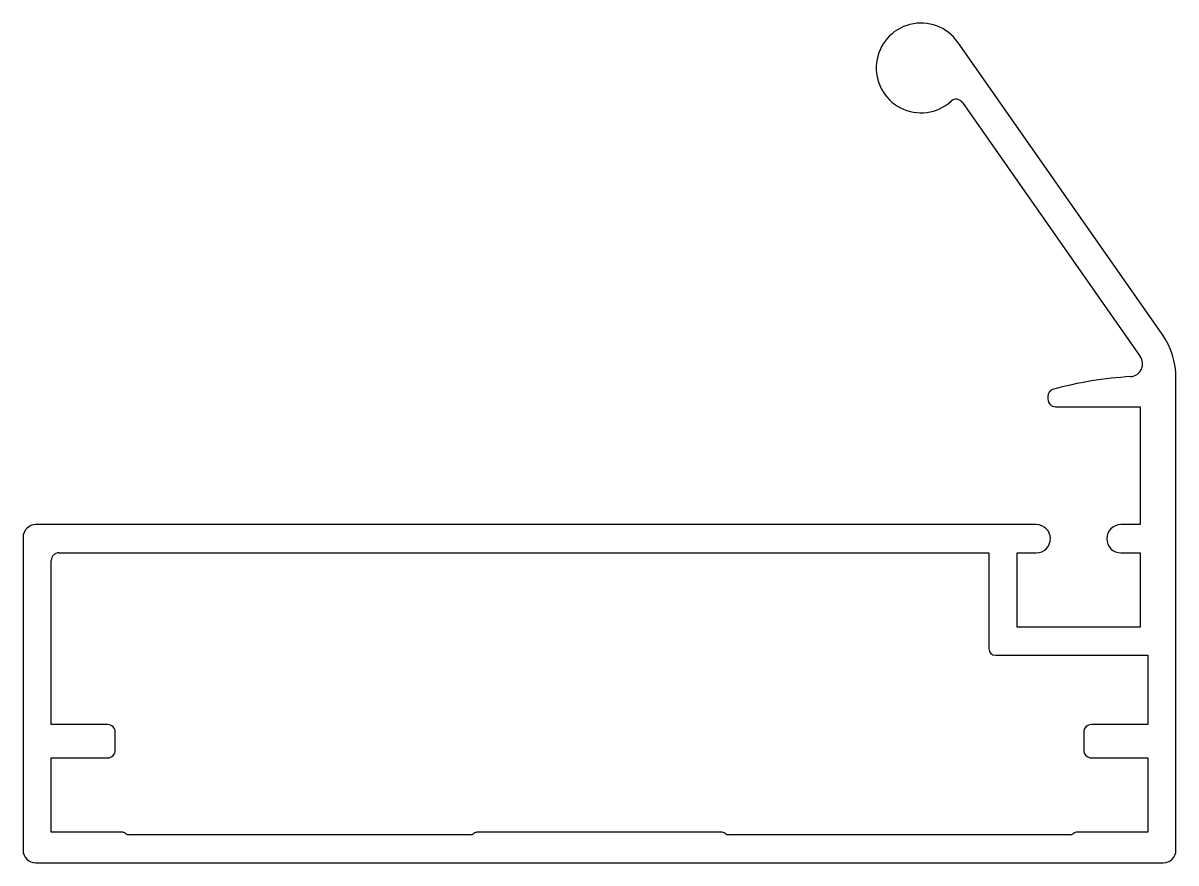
# Model space of a CAD drawing. Extents: x 3808.6 to 3853.6, y 872.2 to 904.9.
import ezdxf

# ---------------------------------------------------------------- set-up
doc = ezdxf.new("R2010")
doc.units = 0
doc.layers.get('0').update_dxf_attribs({"linetype": 'CONTINUOUS'})

msp = doc.modelspace()

# ---------------------------------------------------------------- linework, layer by layer
for p, q in [((3853.107, 892.795), (3845.134, 904.182)), ((3845.318, 901.827), (3852.256, 891.919)), ((3853.65, 872.66), (3853.65, 891.075)), ((3848.65, 890.36), (3848.65, 890.26)), ((3848.95, 889.96), (3852.25, 889.96)), ((3852.25, 889.96), (3852.25, 885.36)), ((3848.2, 885.36), (3809.15, 885.36)), ((3852.25, 885.36), (3851.5, 885.36)), ((3808.65, 884.86), (3808.65, 872.66)), ((3810.05, 884.26), (3846.35, 884.26)), ((3846.35, 884.26), (3846.35, 880.51)), ((3847.45, 881.36), (3847.45, 884.26)), ((3847.45, 884.26), (3848.2, 884.26)), ((3851.5, 884.26), (3852.25, 884.26)), ((3852.25, 884.26), (3852.25, 881.36)), ((3809.75, 877.56), (3809.75, 883.96)), ((3852.25, 881.36), (3847.45, 881.36)), ((3846.6, 880.26), (3852.55, 880.26)), ((3852.55, 880.26), (3852.55, 877.56)), ((3811.95, 877.56), (3809.75, 877.56)), ((3852.55, 877.56), (3850.35, 877.56)), ((3812.25, 876.56), (3812.25, 877.26)), ((3850.05, 877.26), (3850.05, 876.56)), ((3809.75, 876.26), (3811.95, 876.26)), ((3809.75, 873.36), (3809.75, 876.26)), ((3850.35, 876.26), (3852.55, 876.26)), ((3852.55, 876.26), (3852.55, 873.36)), ((3812.5, 873.36), (3809.75, 873.36)), ((3826.1, 873.26), (3812.8, 873.26)), ((3835.9, 873.36), (3826.4, 873.36)), ((3849.5, 873.26), (3836.2, 873.26)), ((3852.55, 873.36), (3849.8, 873.36)), ((3809.15, 872.16), (3853.15, 872.16))]:
    msp.add_line(p, q)
for centre, radius, start, end in [((3843.7, 903.179), 1.75, 35.0003, 312.0043), ((3845.072, 901.655), 0.3, 35.0024, 132.0011), ((3850.65, 891.075), 3, 359.9999, 34.9999), ((3851.846, 891.632), 0.5, 274.9203, 34.9992), ((3852.752, 876.194), 14.964, 93.3054, 105.171), ((3848.95, 890.36), 0.3, 112.274, 180.0001), ((3848.95, 890.26), 0.3, 179.9994, 269.9977), ((3809.15, 884.86), 0.5, 90, 180), ((3848.2, 884.81), 0.55, 270, 90), ((3851.5, 884.81), 0.55, 90, 270), ((3810.05, 883.96), 0.3, 90.0023, 180.0006), ((3846.6, 880.51), 0.25, 180, 270), ((3811.95, 877.26), 0.3, 0.0023, 90.0006), ((3850.35, 877.26), 0.3, 89.9965, 179.9977), ((3811.95, 876.56), 0.3, 269.9994, 359.9977), ((3850.35, 876.56), 0.3, 180.0023, 270.0035), ((3812.5, 873.11), 0.25, 53.1301, 90), ((3812.8, 873.51), 0.25, 233.1336, 270), ((3826.1, 873.51), 0.25, 270, 306.8699), ((3826.4, 873.11), 0.25, 90, 126.8664), ((3835.9, 873.11), 0.25, 53.1301, 90), ((3836.2, 873.51), 0.25, 233.1336, 270.0035), ((3849.5, 873.51), 0.25, 270, 306.8699), ((3849.8, 873.11), 0.25, 89.993, 126.8664), ((3809.15, 872.66), 0.5, 180, 270), ((3853.15, 872.66), 0.5, 270, 360)]:
    msp.add_arc(centre, radius, start, end)

doc.saveas('drawing.dxf')
